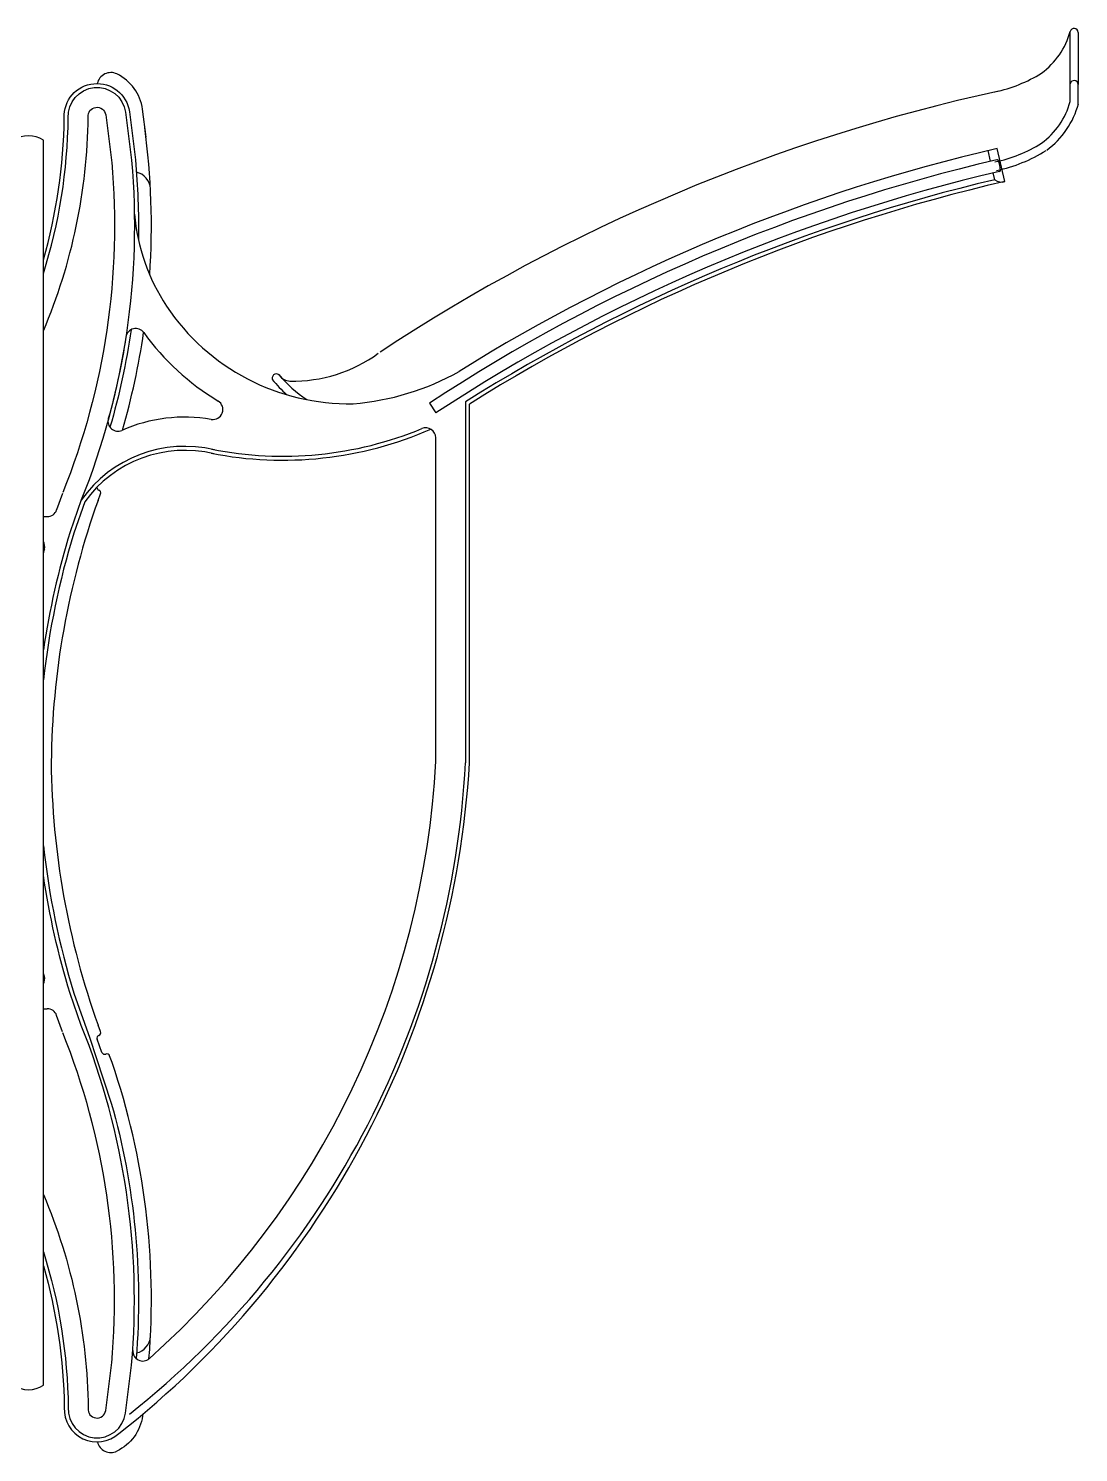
# Model space of a CAD drawing. Header units: millimetres. Extents: x 2198.5 to 2287.8, y 1208.8 to 1298.1.
# Drawn here: x 2282.332 to 2282.86, y 1292.411 to 1293.127 of the extents above; entities that cross this region are included whole.
import ezdxf

# ---------------------------------------------------------------- set-up
doc = ezdxf.new("R2010")
doc.units = ezdxf.units.MM
doc.linetypes.add('HIDDEN', pattern=[0.375, 0.25, -0.125])
doc.layers.add('03', color=7, linetype='Continuous')
doc.layers.add('MESA', color=4, linetype='Continuous')

# ---------------------------------------------------------------- blocks, each defined once
blk = doc.blocks.new('CAMBIO')
at = {"layer": '03'}
for p, q in [((113.06, -32), (113.06, -18)), ((123.06, -15), (201.79, -15)), ((147.42, -22), (147.42, -18)), ((166.75, -22), (166.75, -18)), ((201.79, -22), (201.79, -18)), ((503.06, -15), (424.33, -15)), ((424.33, -22), (424.33, -18)), ((459.37, -22), (459.37, -18)), ((478.7, -22), (478.7, -18)), ((513.06, -32), (513.06, -18)), ((141.36, -25), (116.06, -25)), ((199.03, -25), (191.79, -25)), ((427.09, -25), (434.33, -25)), ((484.76, -25), (510.06, -25)), ((116.06, -35), (129.06, -35)), ((189.29, -30), (189.29, -35.87)), ((199.29, -35.87), (199.29, -31.93)), ((426.83, -35.87), (426.83, -31.93)), ((436.83, -30), (436.83, -35.87)), ((510.06, -35), (497.06, -35)), ((173.89, -99.65), (173.89, -69.65)), ((180.79, -69.65), (180.79, -99.65)), ((209.64, -69.28), (209.89, -99.65)), ((216.64, -68.61), (216.78, -99.65)), ((409.47, -68.61), (409.33, -99.65)), ((416.48, -69.28), (416.23, -99.65)), ((445.33, -69.65), (445.33, -99.65)), ((452.23, -99.65), (452.23, -69.65))]:
    blk.add_line(p, q, dxfattribs=at)
at = {"layer": '03', "linetype": 'HIDDEN'}
for p, q in [((154.42, -25), (154.42, -15)), ((160.42, -25), (160.42, -15)), ((465.7, -25), (465.7, -15)), ((471.7, -25), (471.7, -15))]:
    blk.add_line(p, q, dxfattribs=at)
at = {"layer": '03'}
for points in [[(200.05, -15.28, 0.063536), (313.06, -31.53, 0), (313.06, -31.53)], [(426.07, -15.28, -0.063536), (313.06, -31.53, 0), (313.06, -31.53)], [(205.53, -27.09, 0.059035), (313.06, -41.53, 0.063536)], [(420.59, -27.09, -0.059035), (313.06, -41.53, -0.063536)]]:
    blk.add_lwpolyline(points, format="xyb", dxfattribs=at)
for points in [[(141.36, -25), (191.79, -25)], [(484.76, -25), (434.33, -25)], [(204.47, -41.15), (204.56, -41.18)], [(421.65, -41.15), (421.56, -41.18)], [(233.53, -78.15), (237.41, -76.71), (241.97, -75.14), (247.99, -73.24), (253.33, -71.72), (259.13, -70.24), (263.95, -69.13), (269.22, -68.06), (273.96, -67.21), (280.2, -66.26), (282.8, -65.92), (287.19, -65.42), (292.13, -64.96), (295.28, -64.73), (298.69, -64.53), (301.58, -64.41), (308.14, -64.27), (313.06, -64.3)], [(392.59, -78.15), (388.71, -76.71), (384.15, -75.14), (378.12, -73.24), (372.79, -71.72), (366.99, -70.24), (362.17, -69.13), (356.9, -68.06), (352.16, -67.21), (345.92, -66.26), (343.32, -65.92), (338.93, -65.42), (333.99, -64.96), (330.83, -64.73), (327.43, -64.53), (324.54, -64.41), (317.97, -64.27), (313.06, -64.3)], [(226.64, -67.83), (226.78, -70.31), (226.78, -73.47)], [(399.48, -67.83), (399.33, -70.31), (399.33, -73.47)], [(226.79, -99.63), (226.8, -97.28), (227.42, -94.73), (229.01, -92.01), (232.69, -89.21), (237.2, -87.44), (242.06, -85.67), (251.54, -82.62), (257.79, -80.88), (265.59, -79.01), (271.54, -77.8), (277.86, -76.71), (285.27, -75.69), (297.64, -74.6), (313.06, -74.3)], [(399.33, -99.63), (399.32, -97.28), (398.7, -94.73), (397.11, -92.01), (393.43, -89.21), (388.92, -87.44), (384.06, -85.67), (374.58, -82.62), (368.33, -80.88), (360.53, -79.01), (354.58, -77.8), (348.25, -76.71), (340.85, -75.69), (328.48, -74.6), (313.06, -74.3)]]:
    blk.add_lwpolyline(points, dxfattribs=at)
for centre, radius, start, end in [((116.06, -18), 3, 90, 180), ((150.42, -18), 3, 90, 180), ((163.75, -18), 3, 0, 90), ((198.79, -18), 3, 0, 90), ((427.33, -18), 3, 90, 180), ((462.37, -18), 3, 90, 180), ((475.7, -18), 3, 0, 90), ((510.06, -18), 3, 0, 90), ((116.06, -22), 3, 180, 270), ((129.66, -57.29), 32.3, 88.71841, 91.50856), ((150.42, -22), 3, 180, 270), ((153.69, -30), 5, 90, 226.75868), ((163.75, -22), 3, 270, 0), ((184.29, -30), 5, 0, 90), ((198.79, -22), 3, 270, 0), ((204.29, -31.93), 5, 75.59425, 180), ((421.83, -31.93), 5, 0, 104.40575), ((427.33, -22), 3, 180, 270), ((441.83, -30), 5, 90, 180), ((462.37, -22), 3, 180, 270), ((472.42, -30), 5, 313.24132, 90), ((475.7, -22), 3, 270, 0), ((496.46, -57.29), 32.3, 88.49144, 91.28159), ((510.06, -22), 3, 270, 0), ((116.06, -32), 3, 180, 270), ((129.62, -57.53), 22.53, 78.68139, 91.43007), ((126.69, -58.72), 24.42, 38.73169, 72.46557), ((126.69, -58.72), 34.42, 38.73169, 46.75868), ((129.66, -57.29), 32.3, 47.02362, 47.02511), ((499.43, -58.72), 34.42, 133.24132, 141.26831), ((496.46, -57.29), 32.3, 132.97489, 132.97638), ((499.43, -58.72), 24.42, 107.53443, 141.26831), ((496.5, -57.53), 22.53, 88.56993, 101.31861), ((510.06, -32), 3, 270, 0), ((83.75, -91.18), 88.25, 28.0721, 37.60312), ((194.29, -72.15), 32.63, 105.4093, 138.67916), ((184.29, -35.87), 5, 285.4093, 0), ((204.29, -35.87), 5, 180, 256.39251), ((194.29, -72.15), 32.63, 7.60578, 74.8657), ((431.83, -72.15), 32.63, 105.1343, 172.39422), ((421.83, -35.87), 5, 283.60749, 0), ((441.83, -35.87), 5, 180, 254.5907), ((431.83, -72.15), 32.63, 41.32084, 74.5907), ((542.37, -91.18), 88.25, 142.39688, 151.9279), ((65.37, -100.43), 98.52, 0.44947, 35.33972), ((166.02, -47.3), 5, 208.0721, 318.67916), ((195.27, -70.91), 21.42, 3.36777, 176.63223), ((430.85, -70.91), 21.42, 3.36777, 176.63223), ((460.1, -47.3), 5, 221.32084, 331.9279), ((560.75, -100.43), 98.52, 144.66028, 179.55053), ((195.24, -71.2), 14.53, 7.60091, 173.87957), ((430.88, -71.2), 14.53, 6.12043, 172.39909), ((231.78, -73.47), 5, 180, 290.40486), ((394.33, -73.47), 5, 249.59514, 0), ((195.34, -98.25), 31.48, 182.54605, 357.45395), ((195.34, -98.55), 21.48, 182.951, 357.049), ((195.34, -98.1), 14.63, 186.07872, 353.80924), ((430.78, -98.25), 31.48, 182.54605, 357.45395), ((430.78, -98.55), 21.48, 182.951, 357.049), ((430.78, -98.1), 14.63, 186.19076, 353.92128)]:
    blk.add_arc(centre, radius, start, end, dxfattribs=at)
at = {"layer": 'MESA'}
for p, q in [((626.14, 0), (0, 0)), ((626.14, -15), (0, -15))]:
    blk.add_line(p, q, dxfattribs=at)
for centre, start, end in [((11.11, -7.5), 145.97473, 214.02527), ((615.03, -7.5), 325.97473, 34.02527)]:
    blk.add_arc(centre, 13.4, start, end, dxfattribs=at)
blk = doc.blocks.new('115')
for p, q in [((-1.53109, -352.89932), (-1.55736, -352.89932)), ((-1.55687, -352.89529), (-1.53069, -352.89529)), ((-1.52212, -352.89932), (-1.53109, -352.89932)), ((-1.52039, -352.89529), (-1.53069, -352.89529)), ((-1.48191, -352.93223), (-1.49848, -352.93603)), ((-1.49205, -352.93936), (-1.49741, -352.9406)), ((-1.48279, -352.93724), (-1.4862, -352.93802)), ((-1.37104, -353.20355), (-1.18942, -353.20355)), ((-1.18942, -353.20155), (-1.36993, -353.20155)), ((-1.37046, -353.2216), (-1.36551, -353.21844)), ((-1.18942, -353.21855), (-1.35299, -353.21855)), ((-1.04386, -353.38646), (-1.05042, -353.38893)), ((-1.03875, -353.38133), (-1.04211, -353.3826)), ((-1.32667, -353.38803), (-1.32669, -353.38809)), ((-1.32149, -353.38841), (-1.32475, -353.38718)), ((-1.05428, -353.38718), (-1.05754, -353.38841)), ((-1.05236, -353.38803), (-1.05234, -353.38808)), ((-1.31334, -353.41593), (-1.31334, -353.41397)), ((-1.06579, -353.41593), (-1.06579, -353.41397))]:
    blk.add_line(p, q)
for points in [[(-1.50413, -353.36424), (-1.51822, -353.36601, 0.25215), (-1.53599, -353.37895, -0.144529)], [(-1.4425, -353.41593, 0.067185), (-1.51388, -353.40543, -0.956681), (-1.51693, -353.37266), (-1.49273, -353.36961, -0.027382), (-1.45282, -353.36815, -0.091949)], [(-1.43556, -353.41593, 0.073453), (-1.51397, -353.40342, -0.958233), (-1.51672, -353.37463), (-1.49257, -353.37159, -0.018637)], [(-1.49257, -353.37159, -0.118393), (-1.32169, -353.39691)], [(-1.40732, -353.37184, -0.034418), (-1.35827, -353.38241, -0.091949)], [(-1.14767, -353.41593, 0.046433), (-1.07356, -353.40054), (-1.05093, -353.39263), (-1.04134, -353.38944), (-1.01836, -353.38176, -0.089226), (-0.88986, -353.36927)], [(-0.88656, -353.37159, 0.118393), (-1.05744, -353.39691)], [(-0.94356, -353.41593, -0.073453), (-0.86516, -353.40342, 0.958233), (-0.86241, -353.37463), (-0.88656, -353.37159, 0.018637)], [(-0.86189, -353.36591), (-0.86104, -353.36601, -0.25215), (-0.84327, -353.37895, 0.144529)], [(-1.40369, -353.3744, -0.028954), (-1.36263, -353.38325, -0.066453)], [(-0.93651, -353.41593, -0.067124), (-0.8652, -353.40545, 0.664653), (-0.85209, -353.37798)], [(-1.40673, -353.41593, 0.098457), (-1.51427, -353.39342, -0.977891), (-1.51539, -353.38454), (-1.49132, -353.38151)], [(-1.51427, -353.39342, -0.977891), (-1.51539, -353.38454), (-1.49132, -353.38151)], [(-1.49168, -353.38155, -0.118393), (-1.32542, -353.40619, -0.118393)], [(-0.88745, -353.38155, 0.118393), (-1.0537, -353.40619, 0.118393)], [(-0.9724, -353.41593, -0.098457), (-0.86486, -353.39342, 0.977891), (-0.86374, -353.38454), (-0.88781, -353.38151)], [(-1.32169, -353.39691), (-1.30566, -353.4025, 0.037041), (-1.24639, -353.41593, 0)], [(-1.32072, -353.39515), (-1.30499, -353.40063, 0.04621), (-1.23117, -353.41593, 0.072196)], [(-1.05744, -353.39691), (-1.07346, -353.4025, -0.037041), (-1.13274, -353.41593, 0)], [(-1.32498, -353.40635), (-1.31669, -353.40925, 0.072044)], [(-1.05414, -353.40635), (-1.06244, -353.40925, -0.072044)], [(-1.29701, -353.41543, 0.001133), (-1.29517, -353.41593, 0.000002)], [(-1.08212, -353.41543, -0.001133), (-1.08395, -353.41593, -0.000002)]]:
    blk.add_lwpolyline(points, format="xyb")
for centre, radius, start, end in [((-1.55681, -352.89733), 0.00204, 91.78454, 257.01145), ((-1.56758, -352.93672), 0.03876, 36.43539, 74.71139), ((-1.53063, -352.89733), 0.00204, 91.78454, 257.01145), ((-1.53234, -352.93672), 0.03876, 36.43539, 74.71139), ((-1.53234, -352.93672), 0.04311, 36.43539, 74.71139), ((-1.59942, -352.95266), 0.0741, 12.01534, 31.73063), ((-1.56417, -352.95266), 0.0741, 12.01534, 31.73063), ((-1.56417, -352.95266), 0.07845, 12.01534, 31.73063), ((-0.6253, -352.73824), 0.9233, 192.32266, 213.40084), ((-1.48772, -352.94489), 0.01044, 88.35977, 117.50087), ((-1.48744, -352.93495), 0.0005, 13.07628, 88.35977), ((-0.62895, -352.73523), 0.88091, 193.09658, 213.2662), ((-1.48638, -352.93402), 0.00481, 318.11373, 21.90259), ((-0.62716, -352.73479), 0.87726, 193.00668, 212.14528), ((-0.63445, -352.73668), 0.88673, 192.99259, 212.00853), ((-1.49231, -352.93607), 0.0005, 117.50087, 193.07575), ((-0.63091, -352.73568), 0.8849, 193.09598, 213.30695), ((-0.62716, -352.73479), 0.87926, 193.31182, 212.21734), ((-1.49985, -353.27041), 0.13015, 4.56254, 29.31647), ((-1.21256, -353.65013), 0.44718, 38.35389, 87.04772), ((-1.21626, -353.66358), 0.46281, 38.10452, 86.6749), ((-1.35299, -353.22355), 0.005, 90, 202.44955), ((-1.52717, -353.29552), 0.18546, 348.81237, 23.67544), ((-1.21256, -353.65013), 0.43218, 41.67224, 87.04772), ((-1.52717, -353.29552), 0.18346, 348.81237, 22.44955), ((-1.45435, -353.29034), 0.07285, 358.74947, 36.09011), ((-1.48065, -353.26211), 0.11055, 303.77037, 1.0629), ((-1.42241, -353.25104), 0.05974, 308.93262, 327.26045), ((-1.38838, -353.29161), 0.00686, 307.03728, 357.31806), ((-1.42241, -353.25104), 0.0639, 308.93262, 318.38007), ((-1.38306, -353.29875), 0.00204, 125.50794, 280.8012), ((-1.38306, -353.29875), 0.00204, 280.8012, 293.81149), ((-1.48065, -353.26211), 0.12754, 305.9049, 328.87765), ((-1.36718, -353.33061), 0.005, 350.27554, 148.87765), ((-1.28473, -353.34474), 0.07865, 170.27554, 203.74874), ((-1.28473, -353.34474), 0.06392, 166.58427, 234.73327), ((-1.28473, -353.34474), 0.06193, 166.29712, 234.47658), ((-1.47494, -353.26853), 0.10205, 275.3038, 303.11294), ((-1.45951, -353.73159), 0.37, 86.19029, 97.70462), ((-1.47778, -353.371), 0.009, 93.21063, 167.79908), ((-0.91951, -353.73159), 0.37, 85.38372, 108.79953), ((-0.90148, -353.371), 0.009, 12.53498, 86.78937), ((-0.89361, -353.36596), 0.005, 265.98064, 41.69982), ((-1.40292, -353.36946), 0.005, 125.9049, 261.15824), ((-1.45951, -353.73159), 0.37, 73.8916, 81.67617), ((-1.52967, -353.38198), 0.007, 154.36186, 257.81897), ((-1.3613, -353.37843), 0.005, 254.52429, 23.74874), ((-0.84958, -353.38198), 0.007, 283.85693, 25.63814), ((-1.04439, -353.38506), 0.0015, 290.64655, 20.64655), ((-1.04159, -353.384), 0.0015, 110.64655, 200.64655), ((-1.32808, -353.38753), 0.0015, 272.14982, 338.10936), ((-1.32527, -353.38859), 0.0015, 69.38285, 158.22256), ((-1.18556, -353.00868), 0.40333, 250.30491, 269.4221), ((-1.19345, -353.00876), 0.40325, 270.54277, 289.69604), ((-1.05375, -353.38859), 0.0015, 19.58443, 110.64655), ((-1.05095, -353.38753), 0.0015, 199.58443, 290.64655), ((-1.31834, -353.41397), 0.005, 0, 70.76684), ((-1.06079, -353.41397), 0.005, 109.23316, 180), ((-1.29834, -353.42025), 0.005, 74.63911, 120.22165), ((-1.08079, -353.42025), 0.005, 59.77835, 105.36089)]:
    blk.add_arc(centre, radius, start, end)
at = {"xscale": 0.0009999999999999434, "yscale": 0.0009999999999999434, "zscale": 0.0009999999999999434}
blk.add_blockref('CAMBIO', (-1.50262, -353.41593), dxfattribs=at)

msp = doc.modelspace()

# ---------------------------------------------------------------- block references
at = {"rotation": 270}
msp.add_blockref('115', (2635.75544, 1291.5685), dxfattribs=at)

doc.saveas('drawing.dxf')
